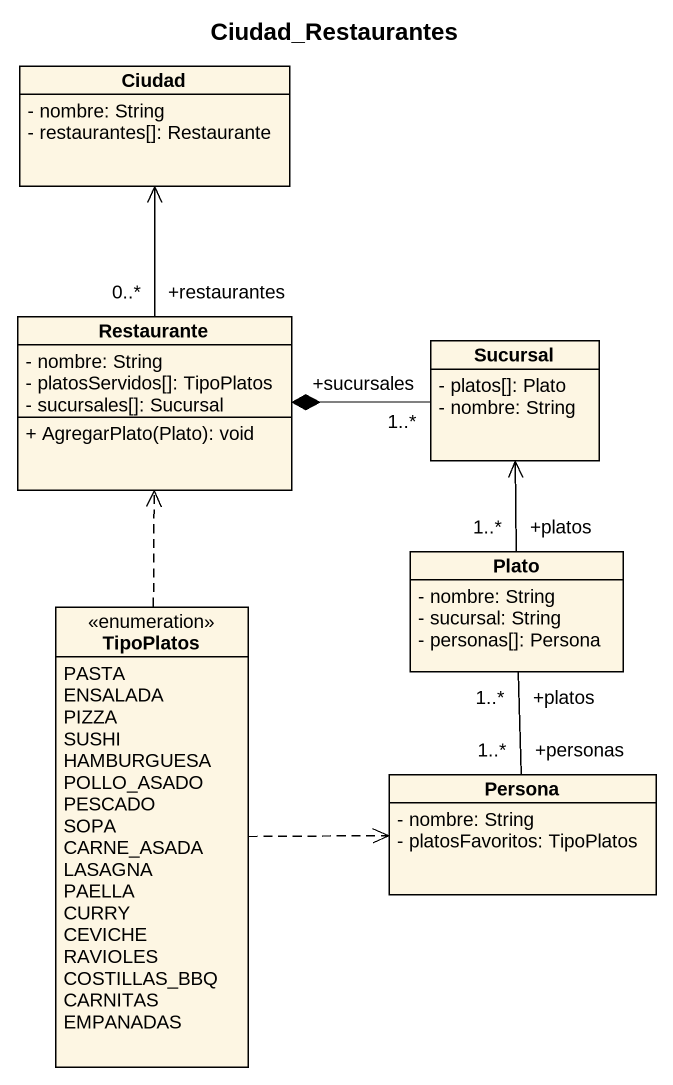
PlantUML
@startuml
title Ciudad_Restaurantes
hide circle
hide empty members
skinparam classAttributeIconSize 0
class Ciudad {
  - nombre: String
  - restaurantes[]: Restaurante
}
class Restaurante {
  - nombre: String
  - platosServidos[]: TipoPlatos
  - sucursales[]: Sucursal
  + AgregarPlato(Plato): void
}
class Sucursal {
  - platos[]: Plato
  - nombre: String
}
enum TipoPlatos {
  PASTA
  ENSALADA
  PIZZA
  SUSHI
  HAMBURGUESA
  POLLO_ASADO
  PESCADO
  SOPA
  CARNE_ASADA
  LASAGNA
  PAELLA
  CURRY
  CEVICHE
  RAVIOLES
  COSTILLAS_BBQ
  CARNITAS
  EMPANADAS
}
class Plato {
  - nombre: String
  - sucursal: String
  - personas[]: Persona
}
class Persona {
  - nombre: String
  - platosFavoritos: TipoPlatos
}
Restaurante "+restaurantes\n0..*" -up-> Ciudad
Sucursal "+sucursales\n1..*" -left-* Restaurante
TipoPlatos .up.> Restaurante
TipoPlatos .right.> Persona
Plato "+platos\n1..*" -up-> Sucursal
Persona "+personas\n1..*" -up- "+platos\n1..*" Plato
@enduml
